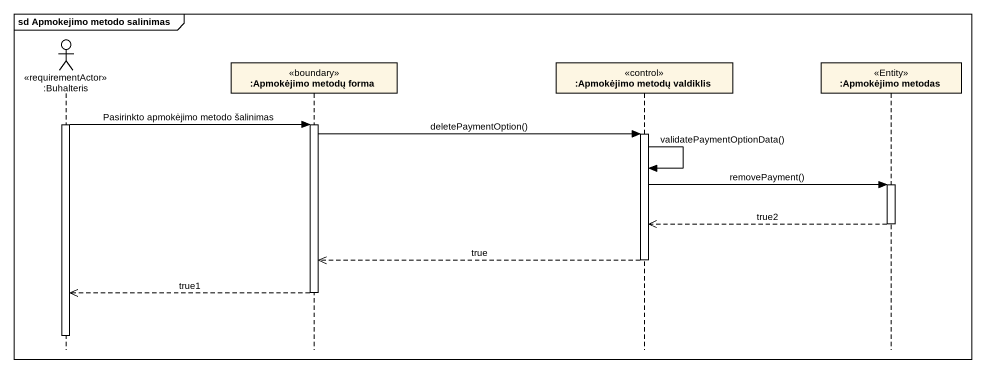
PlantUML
@startuml
mainframe sd Apmokejimo metodo salinimas
hide footbox
actor ":Buhalteris" as Buhalteris <<requirementActor>>
participant ":Apmokėjimo metodų forma" as Apmokėjimo_metodų_forma <<boundary>>
participant ":Apmokėjimo metodų valdiklis" as Apmokėjimo_metodų_valdiklis <<control>>
participant ":Apmokėjimo metodas" as Apmokėjimo_metodas <<Entity>>

activate Buhalteris
Buhalteris -> Apmokėjimo_metodų_forma : Pasirinkto apmokėjimo metodo šalinimas
activate Apmokėjimo_metodų_forma
Apmokėjimo_metodų_forma -> Apmokėjimo_metodų_valdiklis : deletePaymentOption()
activate Apmokėjimo_metodų_valdiklis
Apmokėjimo_metodų_valdiklis -> Apmokėjimo_metodų_valdiklis : validatePaymentOptionData()
Apmokėjimo_metodų_valdiklis -> Apmokėjimo_metodas : removePayment()
activate Apmokėjimo_metodas
Apmokėjimo_metodas -->> Apmokėjimo_metodų_valdiklis : true2
deactivate Apmokėjimo_metodas
Apmokėjimo_metodų_valdiklis -->> Apmokėjimo_metodų_forma : true
deactivate Apmokėjimo_metodų_valdiklis
Apmokėjimo_metodų_forma -->> Buhalteris : true1
deactivate Apmokėjimo_metodų_forma
deactivate Buhalteris
@enduml
